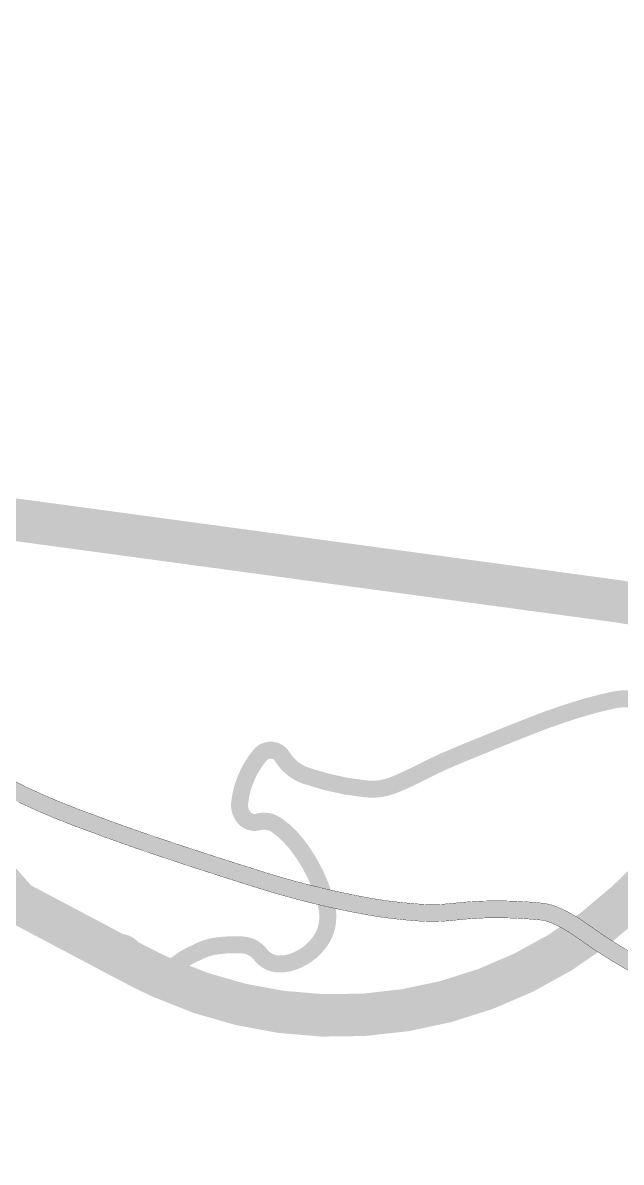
# Model space of a CAD drawing. Header units: millimetres. Extents: x 35362846 to 35427064, y 2977703 to 3025069.
# Drawn here: x 35410139 to 35412255, y 2980803 to 2984830 of the extents above; entities that cross this region are included whole.
import ezdxf

# ---------------------------------------------------------------- set-up
doc = ezdxf.new("R2010")
doc.units = ezdxf.units.MM
doc.linetypes.add('ACAD_ISO03W100', pattern=[30, 12, -18])
doc.layers.add('zhix', color=7, linetype='Continuous', lineweight=100)
doc.layers.add('布线1', color=3, linetype='Continuous', lineweight=40)

msp = doc.modelspace()

# ---------------------------------------------------------------- linework, layer by layer
at = {"color": 7, "linetype": 'ACAD_ISO03W100', "lineweight": 30, "ltscale": 10, "const_width": 60, "flags": 128}
msp.add_lwpolyline([(35418866.23188419, 2978378.983100739, 0.004080390774962373), (35418596.80560994, 2978693.138592005, 0.004791158972414836), (35418362.63645521, 2978956.577644102, 0.0003543143396224617), (35418239.15833521, 2979092.643811226, 0.003996350825637037), (35418228.10610276, 2979104.611842001, 0.06792216720668592), (35418130.92730086, 2979183.442931853, 0.05122509009407319), (35417981.35870609, 2979254.503733034, 0.009161870442463131), (35417860.07802561, 2979295.078857094, 0.01707140915295505), (35417793.92314001, 2979313.415354951, 0.003190866783669734), (35417664.47608376, 2979343.706254333, -0.002778571129377124), (35417515.79295195, 2979378.369149003, -0.005390348508511269), (35417279.62852211, 2979437.510805678, 0.004922091774080632), (35417021.05884513, 2979502.520708736, 0.03766326368203753), (35416897.71776866, 2979522.574886249, -0.03127973789751583), (35416748.97497919, 2979544.81619385, -0.05325594544248923), (35416561.68233379, 2979606.338739559, -0.06044425330420561), (35416412.98882862, 2979696.388619166, -0.007587952049075873), (35416234.34221566, 2979840.986118291, 0.006847103826226052), (35416036.60601101, 2980001.520319861, 0.0002694841232497695), (35415709.94511141, 2980259.097167061, -0.0002839571429885947), (35415399.92287777, 2980503.56870688, -0.004910757436677794), (35414938.60201403, 2980875.186126807, 0.01242290099839131), (35414754.0321868, 2981019.348725984, 0.02283920785058208), (35414739.99865586, 2981028.797451615, 0.00154275051017558), (35414525.78405131, 2981158.319618985, 0.01064144412683838), (35414147.83666477, 2981374.444351047, 0.0411038015925386), (35414044.57201701, 2981420.066358992, 0.06901478735395306), (35413989.47676188, 2981431.007699836, 0.03057829919438446), (35413863.18277305, 2981430.640230271, 0.03115158032553353), (35413746.06450457, 2981415.765441774, 0.02352594824960919), (35413594.12206817, 2981379.281346871, 0.09893002272265368), (35413417.57796877, 2981287.388981423, -0.09833410361813323), (35413240.0938972, 2981194.740938697, -0.04073514951179148), (35413083.48446786, 2981162.401515414, -0.05725052501045713), (35412969.52171671, 2981161.508758481, -0.03270727793196476), (35412844.62369458, 2981183.197089074, -0.06828361646879477), (35412787.89073737, 2981205.442285902, -0.006478438074403096), (35412708.22453558, 2981251.373256624, -0.006309920406218688), (35412627.66362084, 2981300.607127408, -0.007109575991234364), (35412453.01518252, 2981413.88843892, 0.01611211822854788), (35412375.04679694, 2981462.489320033, 0.006030743815692963), (35412355.65837151, 2981473.414027786, -0.001887386070859928), (35412293.42165814, 2981507.805937909, -0.03105938240227661), (35412115.76502267, 2981621.856179755, 0.05856159453818595), (35412018.12451634, 2981677.220603646, 0.07455818074380485), (35411972.8244367, 2981688.787045053, 0.02337222160871421), (35411824.64262813, 2981696.857779822, 0.03135944549089919), (35411658.60301311, 2981687.71255882, -0.0463726283427951), (35411546.05289105, 2981684.893440361, -0.01368638983780291), (35411441.82575372, 2981694.825702127, -0.01534786425170592), (35411349.54784179, 2981709.062222291, -0.00976499348540072), (35411222.87011665, 2981735.175858699, -0.00987603663534932), (35411098.72703619, 2981765.894819245, -0.01030393016335393), (35410982.8733958, 2981799.57735917, -0.003731720133359769), (35410665.74687479, 2981901.513048687, -0.01110241373182045), (35410325.743139, 2982022.041961506, -0.01959314859961788), (35410137.58445885, 2982102.050798432, -0.04625340091059676), (35410000.48362401, 2982183.059563553, 0.02780559995024925), (35409777.84486997, 2982325.928409726, 0.03888832751264433), (35409136.99918783, 2982625.428209243, -0.0418923695215447), (35408543.64225224, 2982907.082846744, -0.01207247956551466), (35408137.33008946, 2983156.791692346, 0.01632502749625514), (35407835.26338662, 2983338.913571144, 0.005319043244153008), (35407527.35871381, 2983506.834208597, -0.00927807294379759), (35407351.59706678, 2983604.501959291, -0.002426614319821954), (35407251.1358223, 2983663.445541859, -0.001071698242231496), (35407024.60485709, 2983798.497345647, -0.00568889787826118), (35406755.88853639, 2983963.663975924, -0.02367371918022087), (35406693.72242855, 2984007.098111172, -0.02877270487347326), (35406654.47151951, 2984041.157932368, 0.01370735609953618), (35406574.3225702, 2984115.053130686, 0.009110022828397695), (35406364.53488815, 2984291.464848995, 0.004020945570543051), (35405878.93236448, 2984678.506251221, 0.01189313492539639), (35405195.87875819, 2985188.240963161, 0.01831295251905008), (35404733.0118413, 2985491.957033847, 0.007203943023221069), (35404263.51830131, 2985766.830671012, 0.008684135356926779), (35403866.99192404, 2985982.369156811, 0.0001587498441745463), (35403714.40878296, 2986061.84539032, 4.587178485826644e-05), (35403186.24727278, 2986336.674999645, 0.001519740174840285), (35402876.07169668, 2986496.8431113, -0.002618506044703923), (35402696.25449477, 2986590.198001479, -0.1600914726806412), (35402640.28726461, 2986648.007429518, -0.04925000983831206), (35402551.83922194, 2986887.852608713, -0.09116253631834496), (35402531.92367198, 2987159.974699297, 0.1015866048264373), (35402508.96602634, 2987404.238161814, 0.0319386772966147), (35402455.35593578, 2987546.645641536, 0.06123810348110702), (35402414.01816278, 2987614.643949101, 0.06605584865704194), (35402315.73767542, 2987710.00590387, 0.06061078817768876), (35402186.11290542, 2987783.765933847, 0.01378746699138457), (35402000.74679083, 2987855.382846147, 0.005566294642696784), (35401535.15668325, 2988014.849530458, 0.005932663538232684), (35401024.88137181, 2988176.609511487, 0.06087504578406422), (35400973.30764547, 2988185.649434596, 0.03322404700854784), (35400911.09817819, 2988184.74703242, 0.007665120148548121), (35400642.95485242, 2988158.855956026, 0.01659302102936802), (35400459.28766552, 2988132.078869399, -0.0610929767666767), (35400408.78063299, 2988129.251563237, -0.01497639310374365), (35400290.68439594, 2988140.631473307, 0.003436963406389244), (35399777.47632167, 2988202.066746309, 0.001664530548268404), (35399411.45819705, 2988242.098665789, -0.004914357185530608), (35399287.57314523, 2988256.463572484, -0.04713084881569367), (35399187.23961471, 2988278.843070697, -0.01770856664424592), (35398930.63179399, 2988372.240155508, -0.0001110404689541234), (35398779.74128723, 2988433.331541061, -6.447504204309108e-05), (35398519.91097631, 2988538.635812269, -0.000203487876028982), (35398073.49237251, 2988719.839365959, -0.0004058527559001428), (35397849.77630614, 2988810.964554793, -0.03413791731482205), (35397734.2986614, 2988867.584489599, -0.04879728087617382), (35397661.06672374, 2988920.046153071, -0.02693835570744377), (35397646.38583106, 2988934.367845058, -0.001673464190031993), (35397423.7919879, 2989177.868919099, -0.0102108112385725), (35396545.84530416, 2990185.347605452, -0.1116166353948794), (35396489.34749098, 2990295.458984915, -0.002029740606815984), (35396470.06788492, 2990371.695851326, -0.0007239774681340016), (35396417.19380172, 2990585.726924416, -0.0003681586298127792), (35396317.11061049, 2990994.692199707, -0.001366020093266133), (35396290.51940337, 2991105.006279758, -0.05022184209249123), (35396256.8786247, 2991355.600648649, 0.03422871248738654), (35396219.33285746, 2991724.174588019, 0.006560775305257035), (35396183.25999376, 2991919.012953997, 0.005860422097011773), (35396137.47101858, 2992136.063291235, 0.0160237494521745), (35396087.78540307, 2992329.295446157, 0.01486266527026389), (35396021.46305817, 2992533.911816332, 0.04216228091036966), (35395954.41879557, 2992681.09054786, 0.02928583961997899), (35395828.83328392, 2992876.903979748, 0.03650288849989528), (35395689.25010556, 2993042.018628746, 0.05227485104687379), (35395572.79860182, 2993138.437561324, 0.02457356259542775), (35395433.61225474, 2993221.487463623, 0.0190917625035663), (35395245.86699849, 2993312.331553086, 0.02472666418132078), (35395060.67687519, 2993382.680593451, -0.02897449996101216), (35394903.11618672, 2993444.069542141, -0.03012366549850303), (35394739.8555951, 2993531.085587956, -0.05900700592198186), (35394665.50733503, 2993589.721984126, -0.01937551479199968), (35394594.53145057, 2993666.46489346, -0.006220107485981355), (35394386.03357295, 2993916.432062416, -0.00942149375005899), (35394243.89217977, 2994098.108626685, 0.01554485863886105), (35394156.38734774, 2994207.173489908, 0.08910572760940731), (35394087.38365244, 2994263.64074625, -0.1004647692034294), (35394027.19660565, 2994315.198631322, -0.04165475797633886), (35394006.99482623, 2994346.103977203, -0.006432157019347623), (35393896.16871364, 2994557.521947512, -0.05468090282659389), (35393773.94412017, 2994881.545868368, 0.1095158418251615), (35393694.99193283, 2995037.122388418, 0.07414350815211893), (35393642.02337725, 2995085.004272066, 0.03813218355890909), (35393521.39525372, 2995152.598993551, 0.0660688813248895), (35393359.15462497, 2995203.245977953, -0.108378071399393), (35393262.48302794, 2995242.594382726, -0.005030484230899208), (35393059.41977329, 2995385.284506752, 0.00304471450735417), (35392724.86250562, 2995622.364218935, 8.323227474345746e-05), (35392471.91919708, 2995799.242706299, 5.910429022702119e-05), (35392115.64655432, 2996048.226455086, 0.004384392981033206), (35391640.43652415, 2996374.08334244, 0.07810158596869592), (35391610.94380106, 2996387.839039743, 0.03774638808181176), (35391594.44061676, 2996391.271645147, 0.002428508986153945), (35391334.84591083, 2996423.82740825, 0.01050584268060696), (35390977.10419895, 2996459.320516342, -0.03685818561222406), (35390875.68320636, 2996474.810961432, -0.03660545095288807), (35390856.57470265, 2996480.688934952, -0.001585997268556518), (35390427.74923594, 2996649.374253763, -0.004242495518320086), (35389970.4767859, 2996835.433483303, -0.02661529251739993), (35389899.50582185, 2996869.55319541, -0.1287355596174808), (35389844.84518532, 2996921.237190455, -0.01413412917559478), (35389504.59772293, 2997503.210343775, -0.01942987886166506), (35389279.00410023, 2997956.340540905, 0.03868556904971648), (35389156.89202316, 2998179.648226276, 0.04049051767193246), (35389062.6011215, 2998301.47283411, 0.03603315070552847), (35388937.06685463, 2998420.583237194, 0.04056137848409505), (35388843.0328739, 2998485.751611628, 0.04928322479735752), (35388757.23839863, 2998524.732563318, 0.1139104428080228), (35388618.70137551, 2998538.791870058, -0.06833527591589844), (35388388.49962287, 2998541.267358339, -0.03560257797487776), (35388043.81676067, 2998617.761447789, -0.1412058638909301), (35387967.47885749, 2998666.704417067, -0.001922897196346353), (35387871.20136166, 2998777.304765701, -0.0005212495250661979), (35387518.03215242, 2999187.040976776, -3.820747170427055e-05), (35386834.2611084, 2999982.128623962, -0.0005240444546960586), (35386784.47335797, 3000040.153582538, -0.01013372622548928), (35386729.86367641, 3000106.6136219, 0.008508650053336597), (35386665.08357192, 3000185.975489432, 0.04751209957476349), (35386585.52732873, 3000263.777093515, -0.0244499175125609), (35386424.39991407, 3000407.447121023, -0.01972914344504811), (35386303.48790614, 3000536.131680161, -0.05343726001583392), (35386266.15410431, 3000589.771596022, -0.06379016559246807), (35386232.65545589, 3000675.159447551, -0.02307394457954464), (35386182.37684919, 3000922.792788087, -0.0003559972478558841), (35386171.49704075, 3000993.131212234, -0.0009486908729570852), (35386167.48326416, 3001019.536369913, -0.00875733124701244), (35386151.00965655, 3001144.14468284, 0.006075338318269813), (35386128.22833512, 3001323.879681033, 0.03837281641918912), (35386094.22497837, 3001479.638403237, 0.04603552504727002), (35386044.45108, 3001602.947644469, 0.05576689178486739), (35385965.93270627, 3001720.962426662, 0.02763124445465823), (35385770.60267173, 3001929.068326494, 0.006079688825332164), (35385451.15576828, 3002226.453708768, 0.01058472784756997), (35385262.06677603, 3002391.070314652, 0.005944150408945205), (35385135.17713752, 3002494.367642618, -0.006059959808868021), (35385010.73522051, 3002595.720260346, -0.01677690225771941), (35384908.36891162, 3002687.175809503, -0.01358951460033359), (35384789.08969229, 3002807.532111771, -0.06617773032623463), (35384707.42105626, 3002921.551156953, -0.04001137906194334), (35384615.33441788, 3003133.760471264, -0.04044364605316388), (35384572.40694543, 3003302.867308736, -0.0406575257651677), (35384557.41592313, 3003475.774179397, -0.08063089889592918), (35384601.0597543, 3003753.812132496, 0.06216967379808195), (35384670.68594315, 3004111.152673019, 0.02066596456410588), (35384677.79012257, 3004374.901937127, 0.05322551751516189), (35384665.42064452, 3004476.844123946, 0.1115143330117879), (35384601.48003465, 3004609.478815769, -0.07874496948507287), (35384499.56310822, 3004789.918181886, -0.02766388353325597), (35384443.97387214, 3004968.56219396, -0.04075489551960429), (35384423.10863033, 3005093.947986276, -0.1518954339877997), (35384467.72060407, 3005295.286748546, 0.1640709144665316), (35384504.7209689, 3005483.317366774, 4.560630924934931e-05), (35384471.68670654, 3005733.967102051, 4.25666072596549e-05), (35384436.24606661, 3006002.509631592, 5.504028418586637e-06), (35384400.01130314, 3006276.866083867, -3.300140696863585e-06), (35384344.0630514, 3006700.475910038, -0.004653984716856598), (35384328.95051533, 3006823.733524799, -0.001802435216272773), (35384294.04250459, 3007142.462776911)], format="xyb", dxfattribs=at)
at = {"color": 7, "lineweight": 30, "const_width": 1}
for points in [[(35412308.03058751, 2981534.008593936, -0.03105938240285415), (35412133.5073723, 2981646.047273767, 0.05856159453759613), (35412029.77470727, 2981704.866092451, 0.07455818074577376), (35411975.85368305, 2981718.633714326, 0.02337222160882586), (35411824.87288757, 2981726.856896153, 0.03135944549040486), (35411655.07952563, 2981717.50492422, -0.04637262834453594), (35411548.08043713, 2981714.824846223, -0.01368638983765999), (35411445.4879536, 2981724.601334647, -0.01534786425083142), (35411355.02982187, 2981738.557101412, -0.009764993485402804), (35411229.49965535, 2981764.434177458, -0.009876036635474943), (35411106.5068897, 2981794.86849487, -0.01030393016351905), (35410991.8404334, 2981828.205880556, -0.003731720133429174), (35410675.14023009, 2981930.004536472, -0.01110241373175326), (35410336.39206305, 2982050.088359073, -0.01959314859957766), (35410150.39624286, 2982129.177504658, -0.04625340091093142), (35410018.06378214, 2982207.36878074, 0.027805599950425)], [(35412308.03058751, 2981534.008593936, -0.03105938240285415), (35412133.5073723, 2981646.047273767, 0.05856159453759613), (35412029.77470727, 2981704.866092451, 0.07455818074577376), (35411975.85368305, 2981718.633714326, 0.02337222160882586), (35411824.87288757, 2981726.856896153, 0.03135944549040486), (35411655.07952563, 2981717.50492422, -0.04637262834453594), (35411548.08043713, 2981714.824846223, -0.01368638983765999), (35411445.4879536, 2981724.601334647, -0.01534786425083142), (35411355.02982187, 2981738.557101412, -0.009764993485402804), (35411229.49965535, 2981764.434177458, -0.009876036635474943), (35411106.5068897, 2981794.86849487, -0.01030393016351905), (35410991.8404334, 2981828.205880556, -0.003731720133429174), (35410675.14023009, 2981930.004536472, -0.01110241373175326), (35410336.39206305, 2982050.088359073, -0.01959314859957766), (35410150.39624286, 2982129.177504658, -0.04625340091093142), (35410018.06378214, 2982207.36878074, 0.027805599950425)], [(35412278.81272878, 2981481.603281882, -0.03105938240172714), (35412098.02267303, 2981597.665085742, 0.05856159453882123), (35412006.4743254, 2981649.575114842, 0.07455818073983081), (35411969.79519036, 2981658.940375783, 0.02337222160857111), (35411824.41236869, 2981666.858663493, 0.03135944549139827), (35411662.12650058, 2981657.920193423, -0.04637262834118816), (35411544.02534498, 2981654.962034499, -0.01368638983794422), (35411438.16355383, 2981665.050069607, -0.01534786425134862), (35411344.06586171, 2981679.56734317, -0.009764993485942392), (35411216.24057795, 2981705.917539939, -0.009876036635227235), (35411090.94718266, 2981736.921143619, -0.01030393016318219), (35410973.9063582, 2981770.948837783, -0.003731720133290568), (35410656.3535195, 2981873.021560901, -0.01110241373188672), (35410315.09421495, 2981993.99556394, -0.01959314859899848), (35410124.77267485, 2982074.924092207, -0.04625340091020357)], [(35412278.81272878, 2981481.603281882, -0.03105938240172714), (35412098.02267303, 2981597.665085742, 0.05856159453882123), (35412006.4743254, 2981649.575114842, 0.07455818073983081), (35411969.79519036, 2981658.940375783, 0.02337222160857111), (35411824.41236869, 2981666.858663493, 0.03135944549139827), (35411662.12650058, 2981657.920193423, -0.04637262834118816), (35411544.02534498, 2981654.962034499, -0.01368638983794422), (35411438.16355383, 2981665.050069607, -0.01534786425134862), (35411344.06586171, 2981679.56734317, -0.009764993485942392), (35411216.24057795, 2981705.917539939, -0.009876036635227235), (35411090.94718266, 2981736.921143619, -0.01030393016318219), (35410973.9063582, 2981770.948837783, -0.003731720133290568), (35410656.3535195, 2981873.021560901, -0.01110241373188672), (35410315.09421495, 2981993.99556394, -0.01959314859899848), (35410124.77267485, 2982074.924092207, -0.04625340091020357)]]:
    msp.add_lwpolyline(points, format="xyb", dxfattribs=at)
at = {"layer": 'zhix', "color": 5, "const_width": 150, "flags": 128}
msp.add_lwpolyline([(35412779.2903356, 2982675.030400586, 0.03419057407117767), (35412244.08942129, 2982785.140997568), (35406338.04291485, 2983584.637113546)], format="xyb", dxfattribs=at)
at = {"layer": 'zhix', "color": 1, "const_width": 150, "flags": 128}
msp.add_lwpolyline([(35412330.72046974, 2981778.122595066), (35412330.01635286, 2981777.412510974), (35412329.31197567, 2981776.702685105), (35412328.60733563, 2981775.993120166), (35412327.90243021, 2981775.283818864), (35412327.19725689, 2981774.57478391), (35412326.49181312, 2981773.866018018), (35412325.78609641, 2981773.157523906), (35412325.08010422, 2981772.449304292), (35412324.37383405, 2981771.741361901), (35412323.66728338, 2981771.033699458), (35412322.9604497, 2981770.326319691), (35412322.25333051, 2981769.619225333), (35412321.54592329, 2981768.91241912), (35412320.83822557, 2981768.205903789), (35412320.13023482, 2981767.499682083), (35412319.42194858, 2981766.793756747), (35412318.71336435, 2981766.088130527), (35412318.00447962, 2981765.382806176), (35412317.29529195, 2981764.677786448), (35412316.58579882, 2981763.973074101), (35412315.87599778, 2981763.268671895), (35412315.16588635, 2981762.564582597), (35412314.45546206, 2981761.860808974), (35412313.74472245, 2981761.157353797), (35412313.03366505, 2981760.45421984), (35412312.32228741, 2981759.751409882), (35412311.61058708, 2981759.048926706), (35412310.89856159, 2981758.346773095), (35412310.18620852, 2981757.64495184), (35412309.47352539, 2981756.943465733), (35412308.7605098, 2981756.242317569), (35412308.04715931, 2981755.541510148), (35412307.33347145, 2981754.841046275), (35412306.61944383, 2981754.140928754), (35412305.90507403, 2981753.441160397), (35412305.19035961, 2981752.741744018), (35412304.47529815, 2981752.042682435), (35412303.75988725, 2981751.343978471), (35412303.04412451, 2981750.645634951), (35412302.32800751, 2981749.947654703), (35412301.61153387, 2981749.250040562), (35412300.89470118, 2981748.552795365), (35412300.17750704, 2981747.855921953), (35412299.45994908, 2981747.159423171), (35412298.74202491, 2981746.463301868), (35412298.02373216, 2981745.767560896), (35412297.30506846, 2981745.072203113), (35412296.58603141, 2981744.377231379), (35412295.86661868, 2981743.682648559), (35412295.14682789, 2981742.988457523), (35412294.42665669, 2981742.294661143), (35412293.70610272, 2981741.601262297), (35412292.98516364, 2981740.908263865), (35412292.26383712, 2981740.215668734), (35412291.54212081, 2981739.523479793), (35412290.82001236, 2981738.831699935), (35412290.09750947, 2981738.14033206), (35412289.37460979, 2981737.449379069), (35412288.65131103, 2981736.758843869), (35412287.92761085, 2981736.068729369), (35412287.20350695, 2981735.379038488), (35412286.47899702, 2981734.689774142), (35412285.75407878, 2981734.000939257), (35412285.0287499, 2981733.312536761), (35412284.30300812, 2981732.624569585), (35412283.57685113, 2981731.937040668), (35412282.85027668, 2981731.249952951), (35412282.12328247, 2981730.563309381), (35412281.39586625, 2981729.877112907), (35412280.66802574, 2981729.191366485), (35412279.93975867, 2981728.506073074), (35412279.21106282, 2981727.821235639), (35412278.48193591, 2981727.136857149), (35412277.75237571, 2981726.452940575), (35412277.02237997, 2981725.769488898), (35412276.29194648, 2981725.086505099), (35412275.56107298, 2981724.403992166), (35412274.82975727, 2981723.72195309), (35412274.09799713, 2981723.04039087), (35412273.36579035, 2981722.359308504), (35412272.63313471, 2981721.678709002), (35412272.26595915, 2981721.337961703, -0.3024442496959246), (35410631.05554808, 2981455.600859796), (35410630.5996061, 2981455.808332556), (35410629.68961604, 2981456.222962562), (35410628.77989952, 2981456.638192398), (35410627.8704554, 2981457.054018514), (35410626.96128253, 2981457.470437364), (35410626.05237975, 2981457.887445406), (35410625.14374591, 2981458.305039098), (35410624.23537981, 2981458.723214904), (35410623.32728029, 2981459.141969287), (35410622.41944617, 2981459.561298716), (35410621.51187625, 2981459.981199662), (35410620.60456933, 2981460.401668597), (35410619.69752421, 2981460.822701997), (35410618.79073969, 2981461.24429634), (35410617.88421453, 2981461.666448109), (35410616.97794753, 2981462.089153786), (35410616.07193745, 2981462.512409859), (35410615.16618305, 2981462.936212816), (35410614.2606831, 2981463.36055915), (35410613.35543635, 2981463.785445354), (35410612.45044154, 2981464.210867927), (35410611.54569742, 2981464.636823367), (35410610.6412027, 2981465.063308178), (35410609.73695614, 2981465.490318863), (35410608.83295645, 2981465.91785193), (35410607.92920234, 2981466.34590389), (35410607.02569252, 2981466.774471255), (35410606.12242571, 2981467.203550539), (35410605.21940059, 2981467.633138262), (35410604.31661586, 2981468.063230942), (35410603.41407021, 2981468.493825105), (35410602.51176233, 2981468.924917272), (35410601.60969089, 2981469.356503973), (35410600.70785455, 2981469.788581738), (35410599.80625198, 2981470.2211471), (35410598.90488186, 2981470.654196593), (35410598.00374281, 2981471.087726755), (35410597.10283351, 2981471.521734127), (35410596.20215258, 2981471.95621525), (35410595.30169867, 2981472.391166669), (35410594.40147041, 2981472.826584932), (35410593.50146644, 2981473.262466589), (35410592.60168536, 2981473.69880819), (35410591.7021258, 2981474.135606291), (35410590.80278637, 2981474.572857448), (35410589.90366568, 2981475.010558221), (35410589.00476234, 2981475.448705169), (35410588.10607492, 2981475.887294858), (35410587.20760204, 2981476.326323852), (35410586.30934227, 2981476.765788718), (35410585.4112942, 2981477.205686032), (35410584.51345641, 2981477.646012362), (35410583.61582746, 2981478.086764285), (35410582.71840593, 2981478.527938378), (35410581.82119038, 2981478.969531218), (35410580.92417938, 2981479.411539389), (35410580.02737145, 2981479.853959475), (35410579.13076516, 2981480.29678806), (35410578.23435906, 2981480.740021733), (35410577.33815169, 2981481.183657084), (35410576.44214157, 2981481.627690706), (35410575.54632725, 2981482.072119194), (35410574.65070724, 2981482.516939142), (35410573.75528007, 2981482.962147152), (35410572.86004426, 2981483.407739821), (35410571.96499833, 2981483.853713755), (35410571.07014076, 2981484.300065557), (35410570.17547008, 2981484.746791835), (35410569.2809848, 2981485.193889198), (35410568.38668339, 2981485.641354255), (35410567.49256436, 2981486.08918362), (35410566.59862619, 2981486.537373908), (35410565.70486736, 2981486.985921735), (35410564.81128637, 2981487.434823721), (35410563.91788168, 2981487.884076484), (35410563.02465177, 2981488.33367665), (35410562.13159509, 2981488.783620841), (35410561.23871014, 2981489.233905684), (35410560.34599535, 2981489.684527807), (35410559.45344919, 2981490.13548384), (35410558.56107012, 2981490.586770414), (35410557.66885657, 2981491.038384165), (35410556.776807, 2981491.490321725), (35410555.88491986, 2981491.942579734), (35410554.99319357, 2981492.39515483), (35410554.10162657, 2981492.848043653), (35410553.2102173, 2981493.301242846), (35410552.3189642, 2981493.754749053), (35410551.42786566, 2981494.20855892), (35410550.53692014, 2981494.662669095), (35410549.64612602, 2981495.117076227), (35410548.75548174, 2981495.571776965), (35410547.86498571, 2981496.026767964), (35410546.97463633, 2981496.482045877), (35410546.08443202, 2981496.937607359), (35410545.19437116, 2981497.393449069), (35410544.30445217, 2981497.849567664), (35410543.41467343, 2981498.305959806), (35410542.52503333, 2981498.762622155), (35410541.63553028, 2981499.219551377), (35410540.74616266, 2981499.676744134), (35410539.85692884, 2981500.134197095), (35410538.96782722, 2981500.591906926), (35410538.07885615, 2981501.049870297), (35410537.19001403, 2981501.508083879), (35410536.30129924, 2981501.966544344), (35410535.41271012, 2981502.425248365), (35410534.52424506, 2981502.884192618), (35410533.63590241, 2981503.343373779), (35410532.74768054, 2981503.802788524), (35410531.85957781, 2981504.262433535), (35410530.97159258, 2981504.72230549), (35410530.08372319, 2981505.182401071), (35410529.195968, 2981505.642716961), (35410528.30832536, 2981506.103249845), (35410527.42079362, 2981506.563996406), (35410526.53337111, 2981507.024953333), (35410525.64605618, 2981507.486117312), (35410524.75884718, 2981507.947485033), (35410523.87174242, 2981508.409053185), (35410522.98474027, 2981508.870818461), (35410522.09783904, 2981509.332777553), (35410521.21103706, 2981509.794927153), (35410520.32433267, 2981510.257263957), (35410519.4377242, 2981510.719784659), (35410518.55120995, 2981511.182485958), (35410517.66478826, 2981511.64536455), (35410516.77845746, 2981512.108417135), (35410515.89221584, 2981512.571640412), (35410515.00606175, 2981513.035031082), (35410514.11999347, 2981513.498585846), (35410513.23400934, 2981513.962301408), (35410512.34810767, 2981514.426174471), (35410511.46228676, 2981514.89020174), (35410510.57654492, 2981515.354379918), (35410509.69088044, 2981515.818705715), (35410508.80529165, 2981516.283175836), (35410507.91977685, 2981516.747786989), (35410507.03433432, 2981517.212535883), (35410506.14896239, 2981517.677419228), (35410505.26365933, 2981518.142433735), (35410504.37842344, 2981518.607576114), (35410503.49325303, 2981519.072843076), (35410502.60814639, 2981519.538231336), (35410501.72310181, 2981520.003737605), (35410500.83811758, 2981520.469358599), (35410499.95319199, 2981520.935091032), (35410499.06832332, 2981521.400931618), (35410498.18350989, 2981521.866877075), (35410497.29874995, 2981522.332924118), (35410496.41404179, 2981522.799069465), (35410495.52938371, 2981523.265309834), (35410494.64477399, 2981523.731641943), (35410493.7602109, 2981524.19806251), (35410492.87569273, 2981524.664568255), (35410491.99121776, 2981525.131155898), (35410491.10678428, 2981525.597822159), (35410490.22239053, 2981526.064563759), (35410489.33803484, 2981526.53137742), (35410488.45371545, 2981526.998259861), (35410487.56943064, 2981527.465207807), (35410486.6851787, 2981527.93221798), (35410485.8009579, 2981528.399287101), (35410484.9167665, 2981528.866411895), (35410484.03260279, 2981529.333589084), (35410483.14846502, 2981529.800815393), (35410482.26435149, 2981530.268087545), (35410481.38026046, 2981530.735402266), (35410480.4961902, 2981531.202756279), (35410479.61213898, 2981531.670146309), (35410478.72810507, 2981532.137569081), (35410477.84408674, 2981532.605021321), (35410476.96008227, 2981533.072499754), (35410476.07608991, 2981533.540001106), (35410475.19210794, 2981534.007522101), (35410474.30813463, 2981534.475059467), (35410473.42416825, 2981534.942609928), (35410472.54020707, 2981535.410170211), (35410471.65624934, 2981535.877737042), (35410470.77229258, 2981536.345307552), (35407082.3504847, 2983328.659766432, 0.1993419333709196)], format="xyb", dxfattribs=at)
at = {"layer": '布线1', "color": 248, "const_width": 60}
msp.add_lwpolyline([(35412304.46204907, 2982436.254575156, 0.1086115521301637), (35412227.45790393, 2982436.30455219, 0.02136463803742341), (35412095.89950289, 2982401.525622297, 0.01790897488178776), (35411942.71566009, 2982347.8578329, 0.002852857905257421), (35411822.91399813, 2982300.21501857, 0.002182012392682943), (35411666.91579705, 2982236.350872021, 0.02093495535281421), (35411561.80212887, 2982187.531136238, -0.02040114062959668), (35411453.99396338, 2982137.320011795, -0.1244715153376182), (35411352.7262352, 2982122.283652309, -0.05789442448231098), (35411140.29808458, 2982168.878527966, -0.174027221211164), (35411056.86645307, 2982235.822016961, 0.3383825739524086), (35411001.34547277, 2982257.242626166, 0.1489267469182494), (35410978.24270065, 2982242.105058305, 0.05556567022927987), (35410938.18512991, 2982181.502060895, 0.09229722039638757), (35410905.69722143, 2982072.221404634, 0.2038550968687478), (35410921.31375266, 2982021.251186479, 0.2916708295275391), (35410971.55291642, 2982005.506674971, -0.2231626830155932), (35411037.10763541, 2981993.900444362, -0.07306290193581777), (35411106.86418198, 2981927.570063382, -0.05508046254661594), (35411173.95488663, 2981819.276345757, -0.05063647104663246), (35411212.66964102, 2981711.009257257, -0.0941295976028374), (35411216.06162357, 2981648.860021206, -0.1098160160181754), (35411194.38772146, 2981589.839396499, -0.09504785174491258), (35411144.48007579, 2981537.353060327, -0.07501649727003865), (35411092.34613754, 2981510.785610648, -0.08899563436301972), (35411043.42347974, 2981503.690551745, -0.2259439239485256), (35410979.7114095, 2981536.692060139, 0.2208337584294852), (35410914.99767088, 2981571.015463524, 0.04605620664847993), (35410825.33293008, 2981567.509882755, 0.07218628589490048), (35410770.06661379, 2981551.901854331, 0.007755977440389849), (35410752.43654013, 2981543.711949319, 0.004812411190610274), (35410724.36459433, 2981529.803136745, 0.07773389513073052), (35410671.48431214, 2981491.667097069, -0.07042369514047062), (35410613.79529198, 2981448.774400216, -0.650508880937762), (35410539.64579929, 2981505.700085958, 0.5502597470994111), (35410469.31821588, 2981578.420378663, 0.1192680995494852), (35410426.64440563, 2981558.258563791, -0.1740371039128353), (35410395.60542679, 2981547.482152967, -0.0489723059275243), (35410349.46138982, 2981552.500113639, -0.1203403605484013), (35410332.21239494, 2981560.741362441, -0.02495818789136604), (35410301.28376555, 2981588.708122551, -0.01278728101288241), (35410245.23110912, 2981647.663174634, -0.006104969239607632), (35410173.32118992, 2981729.258944978, 0.004919627755842942), (35410084.32666436, 2981830.724425075, 0.01607394785045653)], format="xyb", dxfattribs=at)

doc.saveas('drawing.dxf')
